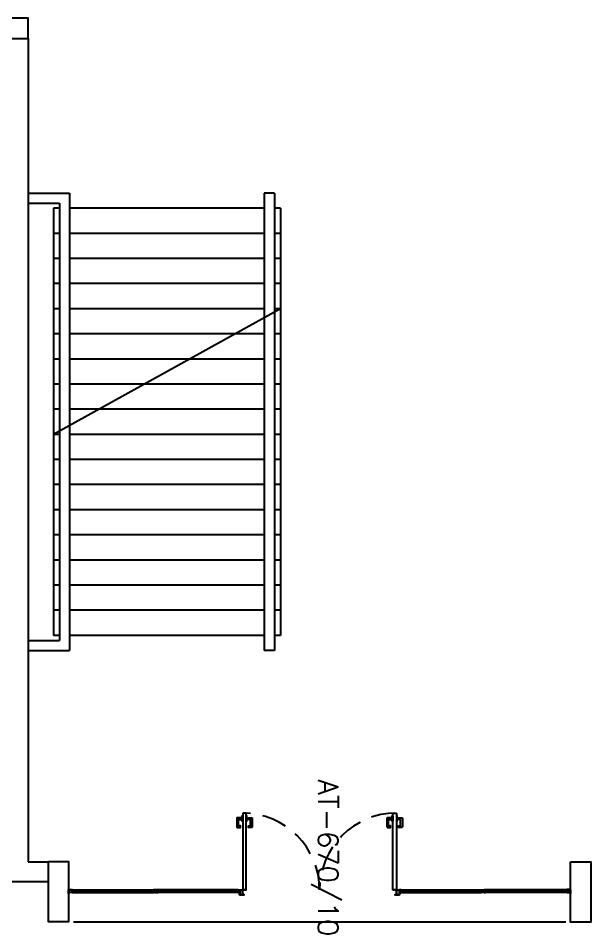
# Model space of a CAD drawing. Header units: millimetres. Extents: x 2552 to 3104, y 1319 to 1450.
# Drawn here: x 2753.37 to 2759.07, y 1342.63 to 1351.74 of the extents above; entities that cross this region are included whole.
import ezdxf

# ---------------------------------------------------------------- set-up
doc = ezdxf.new("R2010")
doc.units = ezdxf.units.MM
doc.linetypes.add('HIDDEN', pattern=[0.375, 0.25, -0.125])
for name, color, linetype in [('AR-COR', 2, 'Continuous'), ('AR-ESQ', 7, 'Continuous'), ('AR-EST-CNC', 3, 'Continuous'), ('AR-EST-CNC-CRT', 3, 'Continuous'), ('AR-FOR-VT1', 1, 'Continuous'), ('AR-PIS-DSN', 1, 'Continuous'), ('AR-REV', 2, 'Continuous'), ('BL-ESQ-01', 1, 'Continuous'), ('BL-ESQ-02', 2, 'Continuous'), ('BL-ESQ-PRJ', 1, 'HIDDEN'), ('DT-ESQ-CRT', 1, 'Continuous'), ('DT-ESQ-VT1', 1, 'Continuous'), ('DT-ESQ-VT2', 2, 'Continuous'), ('TEXTO-ENDEREÇO', 2, 'Continuous')]:
    doc.layers.add(name, color=color, linetype=linetype)
doc.styles.add('UNB-100-1', font='simplex.shx', dxfattribs={"height": 0.2})

# ---------------------------------------------------------------- blocks, each defined once
blk = doc.blocks.new('esc-a-tt')
at = {"layer": 'AR-COR'}
for p, q in [((-2.55, 16.2), (-2.45, 16.2)), ((-2.55, 12.8553), (-2.55, 16.2)), ((-2.45, 12.9106), (-2.45, 16.2)), ((-0.1, 16.2), (-0.51, 16.2)), ((-0.51, 13.9615), (-0.51, 16.2)), ((-2.61, 16.05), (-2.55, 16.05)), ((-0.1, 16.1), (-0.41, 16.1)), ((-0.41, 14.0168), (-0.41, 16.1)), ((-2.61, 15.8), (-2.55, 15.8)), ((-2.61, 15.55), (-2.55, 15.55)), ((-0.51, 11.65), (-0.51, 13.9615)), ((-0.41, 11.75), (-0.41, 14.0168)), ((-2.55, 11.65), (-2.55, 12.8553)), ((-2.45, 11.65), (-2.45, 12.9106)), ((-0.1, 11.75), (-0.41, 11.75)), ((-2.55, 11.65), (-2.45, 11.65)), ((-0.1, 11.65), (-0.51, 11.65))]:
    blk.add_line(p, q, dxfattribs=at)
at = {"layer": 'AR-PIS-DSN', "color": 1}
for p, q in [((-2.61, 12.8), (-2.61, 16.05)), ((-2.45, 16.05), (-0.51, 16.05)), ((-0.41, 16.05), (-0.35, 16.05)), ((-0.35, 14.05), (-0.35, 16.05)), ((-2.45, 15.8), (-0.51, 15.8)), ((-0.41, 15.8), (-0.35, 15.8)), ((-2.45, 15.55), (-0.51, 15.55)), ((-0.41, 15.55), (-0.35, 15.55)), ((-2.61, 15.3), (-2.55, 15.3)), ((-2.45, 15.3), (-0.51, 15.3)), ((-0.41, 15.3), (-0.35, 15.3)), ((-2.61, 15.05), (-2.55, 15.05)), ((-2.45, 15.05), (-0.51, 15.05)), ((-0.41, 15.05), (-0.35, 15.05)), ((-2.61, 14.8), (-2.55, 14.8)), ((-2.45, 14.8), (-0.51, 14.8)), ((-0.41, 14.8), (-0.35, 14.8)), ((-2.61, 14.55), (-2.55, 14.55)), ((-2.45, 14.55), (-0.51, 14.55)), ((-0.41, 14.55), (-0.35, 14.55)), ((-2.61, 14.3), (-2.55, 14.3)), ((-2.45, 14.3), (-0.51, 14.3)), ((-0.41, 14.3), (-0.35, 14.3)), ((-2.61, 14.05), (-2.55, 14.05)), ((-2.61, 12.8), (-0.35, 14.05)), ((-2.45, 14.05), (-0.51, 14.05)), ((-0.41, 14.05), (-0.35, 14.05)), ((-0.35, 11.8), (-0.35, 14.05)), ((-2.61, 13.8), (-2.55, 13.8)), ((-2.45, 13.8), (-0.802, 13.8)), ((-0.41, 13.8), (-0.35, 13.8)), ((-2.61, 13.55), (-2.55, 13.55)), ((-2.45, 13.55), (-1.254, 13.55)), ((-2.61, 13.3), (-2.55, 13.3)), ((-2.45, 13.3), (-1.706, 13.3)), ((-1.706, 13.3), (-0.51, 13.3)), ((-2.61, 13.05), (-2.55, 13.05)), ((-2.45, 13.05), (-2.158, 13.05)), ((-2.158, 13.05), (-0.51, 13.05)), ((-2.61, 11.8), (-2.61, 12.8)), ((-2.61, 12.8), (-2.55, 12.8)), ((-2.45, 12.8), (-0.51, 12.8)), ((-2.45, 12.55), (-0.51, 12.55)), ((-2.45, 12.3), (-0.51, 12.3)), ((-2.45, 12.05), (-0.51, 12.05)), ((-2.45, 11.8), (-0.51, 11.8))]:
    blk.add_line(p, q, dxfattribs=at)
at = {"layer": 'AR-PIS-DSN'}
for p, q in [((-0.802, 13.8), (-0.51, 13.8)), ((-1.254, 13.55), (-0.51, 13.55)), ((-0.41, 13.55), (-0.35, 13.55)), ((-0.41, 13.3), (-0.35, 13.3)), ((-0.41, 13.05), (-0.35, 13.05)), ((-0.41, 12.8), (-0.35, 12.8)), ((-2.61, 12.55), (-2.55, 12.55)), ((-0.41, 12.55), (-0.35, 12.55)), ((-2.61, 12.3), (-2.55, 12.3)), ((-0.41, 12.3), (-0.35, 12.3)), ((-2.61, 12.05), (-2.55, 12.05)), ((-0.41, 12.05), (-0.35, 12.05)), ((-2.61, 11.8), (-2.55, 11.8)), ((-0.41, 11.8), (-0.35, 11.8))]:
    blk.add_line(p, q, dxfattribs=at)
blk = doc.blocks.new('perfil esquadria-716-ch16')
at = {"layer": 'DT-ESQ-CRT'}
blk.add_lwpolyline([(0.0485, 0.0015), (0.0025, 0.0015, -0.414214), (0.0015, 0.0025), (0.0015, 0.0125), (0, 0.0125), (0, 0.002, 0.414214), (0.002, 0), (0.0485, 0, 1), (0.0485, 0.003), (0.036, 0.003, -0.414214), (0.035, 0.004), (0.035, 0.023, 0.414214), (0.033, 0.025), (0.002, 0.025, 0.414214), (0, 0.023), (0, 0.0135), (0.0015, 0.0135), (0.0015, 0.0225, -0.414214), (0.0025, 0.0235), (0.0325, 0.0235, -0.414214), (0.0335, 0.0225), (0.0335, 0.0035, 0.414214), (0.0355, 0.0015)], format="xyb", dxfattribs=at)
blk = doc.blocks.new('perfil cantoneira dobrada-200-ch16')
at = {"layer": 'DT-ESQ-CRT'}
blk.add_lwpolyline([(0, 0.0015), (0, 0.0153, 0.439365), (-0.0008, 0.016, 0.439365), (-0.0015, 0.0153), (-0.0015, 0.0022, -0.414214), (-0.0022, 0.0015), (-0.0153, 0.0015, 0.439365), (-0.016, 0.0008, 0.439365), (-0.0153, 0), (-0.0015, 0, 0.414214)], format="xyb", close=True, dxfattribs=at)
blk = doc.blocks.new('baguete-1-2')
at = {"layer": 'DT-ESQ-CRT'}
blk.add_lwpolyline([(0.00635, 0), (0.00635, 0.0115, 0.4142136), (0.00515, 0.0127), (-0.00515, 0.0127, 0.4142136), (-0.00635, 0.0115), (-0.00635, 0), (-0.00515, 0), (-0.00515, 0.0109, -0.4142136), (-0.00455, 0.0115), (0.00455, 0.0115, -0.4142136), (0.00515, 0.0109), (0.00515, 0)], format="xyb", close=True, dxfattribs=at)
blk = doc.blocks.new('perfil esquadria-737-ch16')
at = {"layer": 'DT-ESQ-CRT'}
for p in [(-0.0235, 0.0014), (0.0108, 0.0014)]:
    blk.add_line(p, (-0.01, 0.0014), dxfattribs=at)
for points in [[(0.0235, 0.0014), (0.0108, 0.0014, -0.939472), (0.0107, 0.003), (0.0235, 0.003, -1), (0.0235, 0), (-0.0235, 0, -1), (-0.0235, 0.003), (-0.0116, 0.003, 0.414214), (-0.01, 0.0046), (-0.01, 0.0234, -0.414214), (-0.0084, 0.025), (0.0084, 0.025, -0.414214), (0.01, 0.0234), (0.01, 0.0022)], [(-0.01, 0.0014, 0.372054), (-0.0084, 0.0031), (-0.0084, 0.0218, -0.414214), (-0.0068, 0.0234), (0.0068, 0.0234, -0.414214), (0.0084, 0.0218), (0.0084, 0.0023, 0.946822), (0.01, 0.0023)]]:
    blk.add_lwpolyline(points, format="xyb", dxfattribs=at)
blk = doc.blocks.new("cantoneira-1 1-2''")
at = {"layer": 'DT-ESQ-CRT'}
blk.add_lwpolyline([(0.002, 0.0381), (0, 0.0381), (0, 0.002, 0.414214), (0.002, 0), (0.0381, 0), (0.0381, 0.002), (0.003, 0.002, -0.414214), (0.002, 0.003)], format="xyb", close=True, dxfattribs=at)
blk = doc.blocks.new('tubo industrial 30x50-ch16')
at = {"layer": 'DT-ESQ-CRT'}
blk.add_lwpolyline([(0.0015, 0.0475, -0.414214), (0.0025, 0.0485), (0.0275, 0.0485, -0.414214), (0.0285, 0.0475), (0.0285, 0.0205), (0.03, 0.0205), (0.03, 0.048, 0.414214), (0.028, 0.05), (0.002, 0.05, 0.414214), (0, 0.048), (0, 0.002, 0.414214), (0.002, 0), (0.028, 0, 0.414214), (0.03, 0.002), (0.03, 0.0195), (0.0285, 0.0195), (0.0285, 0.0025, -0.414214), (0.0275, 0.0015), (0.0025, 0.0015, -0.414214), (0.0015, 0.0025)], format="xyb", close=True, dxfattribs=at)
blk = doc.blocks.new('ef01a-p')
at = {"layer": 'BL-ESQ-01'}
for points in [[(1.728, 0.731), (1.684, 0.731, 0.414214), (1.675, 0.722), (1.675, 0.642, 0.414214), (1.684, 0.633), (1.713, 0.633), (1.713, 0.651), (1.693, 0.651), (1.693, 0.713), (1.728, 0.713)], [(1.777, 0.731), (1.821, 0.731, -0.414214), (1.83, 0.722), (1.83, 0.642, -0.414214), (1.821, 0.633), (1.792, 0.633), (1.792, 0.651), (1.812, 0.651), (1.812, 0.713), (1.777, 0.713)], [(3.223, 0.731), (3.179, 0.731, 0.414214), (3.17, 0.722), (3.17, 0.642, 0.414214), (3.179, 0.633), (3.208, 0.633), (3.208, 0.651), (3.188, 0.651), (3.188, 0.713), (3.223, 0.713)], [(3.272, 0.731), (3.316, 0.731, -0.414214), (3.325, 0.722), (3.325, 0.642, -0.414214), (3.316, 0.633), (3.287, 0.633), (3.287, 0.651), (3.307, 0.651), (3.307, 0.713), (3.272, 0.713)]]:
    blk.add_lwpolyline(points, format="xyb", dxfattribs=at)
for points in [[(1.735, 0.748), (1.735, 0.696), (1.728, 0.696), (1.728, 0.748)], [(1.77, 0.748), (1.77, 0.696), (1.777, 0.696), (1.777, 0.748)], [(3.23, 0.748), (3.23, 0.696), (3.223, 0.696), (3.223, 0.748)], [(3.265, 0.748), (3.265, 0.696), (3.272, 0.696), (3.272, 0.748)]]:
    blk.add_lwpolyline(points, close=True, dxfattribs=at)
at = {"layer": 'BL-ESQ-02'}
for points in [[(1.735, 0.777), (1.735, 0.013), (1.77, 0.013), (1.77, 0.777)], [(3.265, 0.777), (3.265, 0.013), (3.23, 0.013), (3.23, 0.777)]]:
    blk.add_lwpolyline(points, close=True, dxfattribs=at)
at = {"layer": 'BL-ESQ-PRJ'}
for centre, start, end in [((1.735, 0.012), 0.00003, 89.92583), ((3.265, 0.012), 90.07417, 179.99997)]:
    blk.add_arc(centre, 0.765, start, end, dxfattribs=at)
at = {"layer": 'DT-ESQ-CRT'}
for points in [[(1.704, -0.037), (1.7025, -0.037), (1.7025, 0.0105, 0.414214), (1.7015, 0.0115), (1.688, 0.0115), (1.688, 0.013), (1.702, 0.013, -0.414214), (1.704, 0.011)], [(3.296, -0.037), (3.2975, -0.037), (3.2975, 0.0105, -0.414214), (3.2985, 0.0115), (3.312, 0.0115), (3.312, 0.013), (3.298, 0.013, 0.414214), (3.296, 0.011)]]:
    blk.add_lwpolyline(points, format="xyb", close=True, dxfattribs=at)
at = {"layer": 'DT-ESQ-VT1'}
for p, q in [((0.0505, 0.013), (0.8463, 0.013)), ((1.688, 0.013), (0.8933, 0.013)), ((3.312, 0.013), (4.1067, 0.013)), ((4.9495, 0.013), (4.1537, 0.013)), ((0.0485, -0.012), (0.8483, -0.012)), ((1.6291, -0.012), (0.8909, -0.012)), ((1.6918, -0.012), (1.6291, -0.012)), ((3.3082, -0.012), (3.3709, -0.012)), ((3.3709, -0.012), (4.1091, -0.012)), ((4.9515, -0.012), (4.1517, -0.012))]:
    blk.add_line(p, q, dxfattribs=at)
for points in [[(1.734, 0.012), (1.734, -0.0195), (1.735, -0.0195), (1.735, 0.012)], [(1.735, 0.013), (1.7665, 0.013), (1.7665, 0.012), (1.735, 0.012)], [(3.265, 0.013), (3.2335, 0.013), (3.2335, 0.012), (3.265, 0.012)], [(3.266, 0.012), (3.266, -0.0195), (3.265, -0.0195), (3.265, 0.012)]]:
    blk.add_lwpolyline(points, close=True, dxfattribs=at)
at = {"layer": 'DT-ESQ-VT2'}
for points in [[(0.0439, 0.0022), (0.0439, 0.0085), (0.8579, 0.0085), (0.8579, 0.0022), (0.0439, 0.0022)], [(1.6956, 0.0022), (1.6956, 0.0085), (0.8817, 0.0085), (0.8817, 0.0022), (1.6956, 0.0022)], [(3.3044, 0.0022), (3.3044, 0.0085), (4.1183, 0.0085), (4.1183, 0.0022), (3.3044, 0.0022)], [(4.9561, 0.0022), (4.9561, 0.0085), (4.1421, 0.0085), (4.1421, 0.0022), (4.9561, 0.0022)]]:
    blk.add_lwpolyline(points, dxfattribs=at)
at = {"xscale": -1}
for name, p, rotation in [("cantoneira-1 1-2''", (0, 0.015), 180), ('perfil esquadria-716-ch16', (0.002, 0.013), 180), ('perfil esquadria-737-ch16', (0.8698, 0.013), 180), ('baguete-1-2', (0.8598, -0.0057), 90), ('baguete-1-2', (1.7025, -0.0057), 90), ('tubo industrial 30x50-ch16', (1.704, 0.013), 180), ('tubo industrial 30x50-ch16', (3.266, 0.013), 180), ('baguete-1-2', (4.1202, -0.0057), 90), ('baguete-1-2', (4.963, -0.0057), 90)]:
    blk.add_blockref(name, p, dxfattribs=dict(at, rotation=rotation))
for name, p, rotation in [('baguete-1-2', (0.037, -0.0057), 270), ('baguete-1-2', (0.8798, -0.0057), 270), ('baguete-1-2', (3.2975, -0.0057), 270), ('perfil esquadria-737-ch16', (4.1302, 0.013), 180), ('baguete-1-2', (4.1402, -0.0057), 270), ('perfil esquadria-716-ch16', (4.998, 0.013), 180), ("cantoneira-1 1-2''", (5, 0.015), 180)]:
    blk.add_blockref(name, p, dxfattribs=dict(rotation=rotation))
blk.add_blockref('perfil cantoneira dobrada-200-ch16', (1.734, -0.037), dxfattribs=at)
blk.add_blockref('perfil cantoneira dobrada-200-ch16', (3.266, -0.037))

msp = doc.modelspace()

# ---------------------------------------------------------------- linework, layer by layer
at = {"layer": 'AR-EST-CNC'}
for points in [[(2753.2661, 1351.5377), (2753.4661, 1351.5377), (2753.4661, 1351.7377), (2753.2661, 1351.7377)], [(2753.6661, 1343.3477), (2753.8661, 1343.3477), (2753.8661, 1342.7477), (2753.6661, 1342.7477)]]:
    msp.add_lwpolyline(points, close=True, dxfattribs=at)
at = {"layer": 'AR-EST-CNC-CRT'}
for points in [[(2753.6661, 1343.3477), (2753.8661, 1343.3477), (2753.8661, 1342.7477), (2753.6661, 1342.7477)], [(2758.8661, 1343.3456), (2759.0661, 1343.3456), (2759.0661, 1342.7456), (2758.8661, 1342.7456)]]:
    msp.add_lwpolyline(points, close=True, dxfattribs=at)
at = {"layer": 'AR-FOR-VT1'}
for p, q in [((2753.9161, 1342.7477), (2758.8169, 1342.7477)), ((2753.9161, 1342.7476), (2758.8161, 1342.7477))]:
    msp.add_line(p, q, dxfattribs=at)
at = {"layer": 'AR-REV'}
for p, q in [((2753.4661, 1351.5377), (2753.4661, 1343.3459)), ((2753.4661, 1343.3459), (2753.6661, 1343.3459)), ((2753.6661, 1343.1459), (2753.0699, 1343.1459))]:
    msp.add_line(p, q, dxfattribs=at)

# ---------------------------------------------------------------- block references
at = {"layer": 'AR-ESQ'}
msp.add_blockref('ef01a-p', (2753.8661, 1343.0527), dxfattribs=at)
at = {"layer": 'AR-EST-CNC', "rotation": 179.9999999941572}
msp.add_blockref('esc-a-tt', (2753.3661, 1361.6477), dxfattribs=at)

# ---------------------------------------------------------------- texts
at = {"layer": 'TEXTO-ENDEREÇO', "style": 'UNB-100-1'}
msp.add_text('AT-670/10', height=0.2, rotation=270, dxfattribs=at).set_placement((2756.3506, 1344.1638))
msp.add_text('AT-670/10', height=0.2, rotation=270, dxfattribs=at).set_placement((2756.3506, 1344.1638))

doc.saveas('drawing.dxf')
